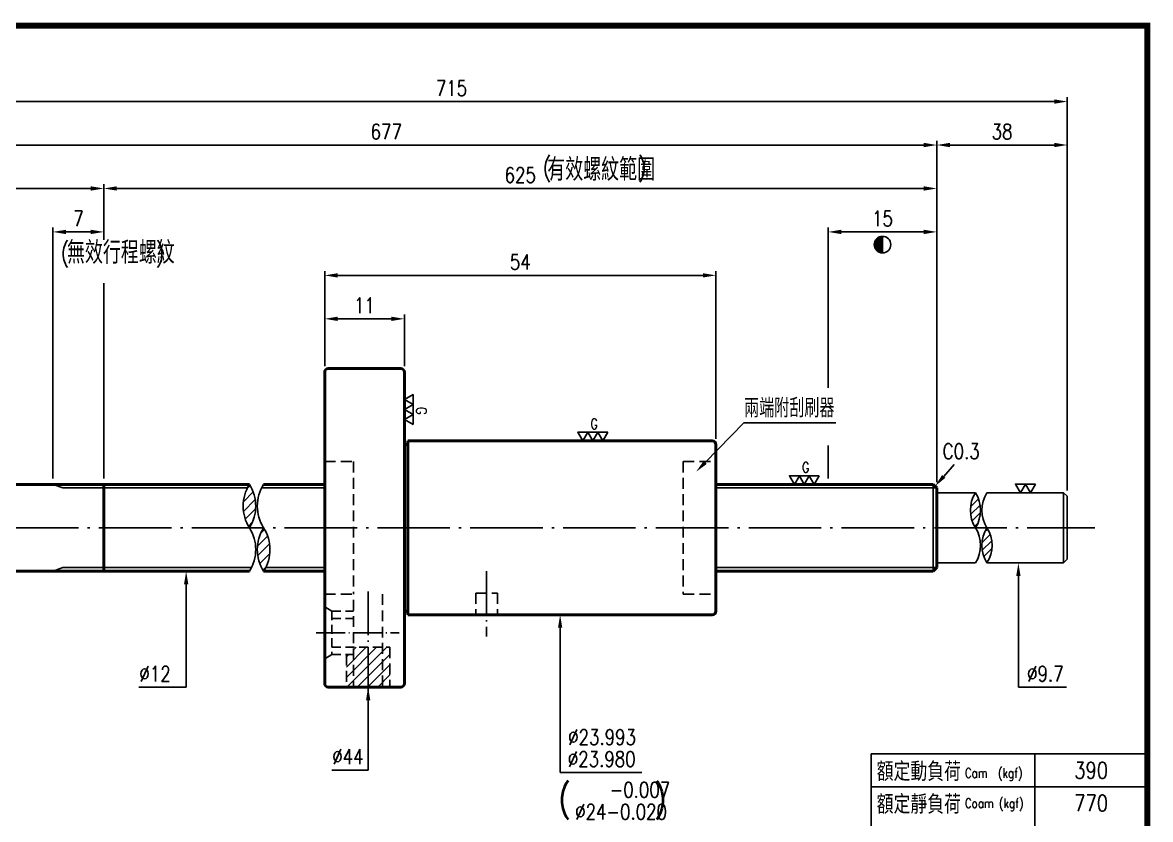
# Model space of a CAD drawing. Header units: millimetres. Extents: x 4928 to 5180, y 39 to 218.
# Drawn here: x 5024.2 to 5179.9, y 108.3 to 218.4 of the extents above; entities that cross this region are included whole.
import ezdxf
from ezdxf.enums import TextEntityAlignment as Align

# ---------------------------------------------------------------- set-up
doc = ezdxf.new("R2010")
doc.units = ezdxf.units.MM
doc.header["$LTSCALE"] = 10
for name, pattern in [('C', [2.5625, 2, -0.25, 0.0625, -0.25]), ('H', [0.75, 0.5, -0.25]), ('HIDDEN', [0.375, 0.25, -0.125])]:
    doc.linetypes.add(name, pattern=pattern)
doc.layers.get('0').update_dxf_attribs({"linetype": 'CONTINUOUS'})
doc.layers.get('DEFPOINTS').update_dxf_attribs({"linetype": 'CONTINUOUS'})
for name, color, linetype in [('03', 3, 'CONTINUOUS'), ('04', 4, 'CONTINUOUS'), ('C', 1, 'C'), ('H', 5, 'H')]:
    doc.layers.add(name, color=color, linetype=linetype)
for name, color, linetype, lineweight in [('05', 5, 'HIDDEN', 25), ('AM_0', 7, 'CONTINUOUS', 50), ('AM_5', 3, 'CONTINUOUS', 25)]:
    doc.layers.add(name, color=color, linetype=linetype, lineweight=lineweight)
doc.styles.add('SIMPLEX', font='SIMPLEX.shx', dxfattribs={"width": 0.8, "height": 2.1, "bigfont": 'chineset.shx'})
doc.styles.get("Standard").update_dxf_attribs({"font": 'TXT', "width": 0.8, "bigfont": 'CHINESET'})
doc.dimstyles.new('STANDARD$0', dxfattribs={"dimscale": 0, "dimtxt": 2.1, "dimasz": 1.8, "dimexe": 0.6, "dimexo": 0.8, "dimgap": 0.8, "dimtad": 1, "dimdec": 3, "dimrnd": 0.0005, "dimdsep": 46, "dimtxsty": 'SIMPLEX', "dimcen": 0, "dimclrd": 6, "dimclre": 6, "dimclrt": 3, "dimadec": 1, "dimazin": 2, "dimtp": -0.1, "dimtm": 0.2, "dimtfac": 1, "dimtdec": 3, "dimtmove": 2, "dimatfit": 3, "dimfxl": 0, "dimtvp": 0.790698, "dimarcsym": 0})
doc.dimstyles.new('STANDARD$7', dxfattribs={"dimscale": 0, "dimtxt": 2.1, "dimasz": 1.8, "dimexe": 0.6, "dimexo": 0.8, "dimgap": 0.8, "dimtad": 1, "dimdec": 3, "dimrnd": 0.0005, "dimdsep": 46, "dimtxsty": 'SIMPLEX', "dimcen": 0, "dimclrd": 6, "dimclre": 6, "dimclrt": 3, "dimadec": 1, "dimazin": 2, "dimtp": -0.1, "dimtm": 0.2, "dimtfac": 1, "dimtdec": 3, "dimtmove": 2, "dimatfit": 3, "dimfxl": 0, "dimtvp": 0.790698, "dimarcsym": 0})

# ---------------------------------------------------------------- blocks, each defined once
blk = doc.blocks.new('*X4')
at = {"color": 0}
for p, q in [((508.66, 87.25), (512.19, 87.25)), ((508.68, 87.3), (512.19, 87.3)), ((508.71, 87.35), (512.19, 87.35)), ((508.74, 87.4), (512.19, 87.4)), ((508.77, 87.45), (512.19, 87.45)), ((508.8, 87.5), (512.19, 87.5)), ((508.83, 87.55), (512.19, 87.55)), ((508.87, 87.6), (512.19, 87.6)), ((508.9, 87.65), (512.19, 87.65)), ((508.94, 87.7), (512.19, 87.7)), ((508.97, 87.75), (512.19, 87.75)), ((509.01, 87.8), (512.19, 87.8)), ((509.05, 87.85), (512.19, 87.85)), ((509.09, 87.9), (512.19, 87.9)), ((509.13, 87.95), (512.19, 87.95)), ((509.18, 88), (512.19, 88)), ((509.22, 88.05), (512.19, 88.05)), ((509.27, 88.1), (512.19, 88.1)), ((509.31, 88.15), (512.19, 88.15)), ((509.36, 88.2), (512.19, 88.2)), ((509.41, 88.25), (512.19, 88.25)), ((509.47, 88.3), (512.19, 88.3)), ((509.52, 88.35), (512.19, 88.35)), ((509.58, 88.4), (512.19, 88.4)), ((509.64, 88.45), (512.19, 88.45)), ((509.7, 88.5), (512.19, 88.5)), ((509.76, 88.55), (512.19, 88.55)), ((509.83, 88.6), (512.19, 88.6)), ((509.9, 88.65), (512.19, 88.65)), ((509.97, 88.7), (512.19, 88.7)), ((510.05, 88.75), (512.19, 88.75)), ((510.13, 88.8), (512.19, 88.8)), ((510.22, 88.85), (512.19, 88.85)), ((510.31, 88.9), (512.19, 88.9)), ((510.41, 88.95), (512.19, 88.95)), ((510.51, 89), (512.19, 89)), ((510.62, 89.05), (512.19, 89.05)), ((510.75, 89.1), (512.19, 89.1)), ((510.89, 89.15), (512.19, 89.15)), ((511.04, 89.2), (512.19, 89.2)), ((511.22, 89.25), (512.19, 89.25)), ((511.45, 89.3), (512.19, 89.3)), ((511.81, 89.35), (512.19, 89.35)), ((508.19, 85.6), (512.19, 85.6)), ((508.19, 85.55), (512.19, 85.55)), ((508.19, 85.5), (512.19, 85.5)), ((508.19, 85.45), (512.19, 85.45)), ((508.19, 85.4), (512.19, 85.4)), ((508.19, 85.35), (512.19, 85.35)), ((508.19, 85.3), (512.19, 85.3)), ((508.19, 85.25), (512.19, 85.25)), ((508.19, 85.2), (512.19, 85.2)), ((508.19, 85.15), (512.19, 85.15)), ((508.2, 85.7), (512.19, 85.7)), ((508.2, 85.65), (512.19, 85.65)), ((508.2, 85.1), (512.19, 85.1)), ((508.2, 85.05), (512.19, 85.05)), ((508.2, 85), (512.19, 85)), ((508.21, 85.8), (512.19, 85.8)), ((508.21, 85.75), (512.19, 85.75)), ((508.21, 84.95), (512.19, 84.95)), ((508.21, 84.9), (512.19, 84.9)), ((508.22, 85.9), (512.19, 85.9)), ((508.22, 85.85), (512.19, 85.85)), ((508.22, 84.85), (512.19, 84.85)), ((508.23, 85.95), (512.19, 85.95)), ((508.23, 84.8), (512.19, 84.8)), ((508.23, 84.75), (512.19, 84.75)), ((508.24, 86), (512.19, 86)), ((508.24, 84.7), (512.19, 84.7)), ((508.25, 86.1), (512.19, 86.1)), ((508.25, 86.05), (512.19, 86.05)), ((508.25, 84.65), (512.19, 84.65)), ((508.26, 86.15), (512.19, 86.15)), ((508.26, 84.6), (512.19, 84.6)), ((508.27, 86.2), (512.19, 86.2)), ((508.27, 84.55), (512.19, 84.55)), ((508.28, 84.5), (512.19, 84.5)), ((508.29, 86.25), (512.19, 86.25)), ((508.29, 84.45), (512.19, 84.45)), ((508.3, 86.3), (512.19, 86.3)), ((508.31, 86.35), (512.19, 86.35)), ((508.31, 84.4), (512.19, 84.4)), ((508.32, 86.4), (512.19, 86.4)), ((508.32, 84.35), (512.19, 84.35)), ((508.33, 84.3), (512.19, 84.3)), ((508.34, 86.45), (512.19, 86.45)), ((508.35, 86.5), (512.19, 86.5)), ((508.35, 84.25), (512.19, 84.25)), ((508.36, 84.2), (512.19, 84.2)), ((508.37, 86.55), (512.19, 86.55)), ((508.38, 86.6), (512.19, 86.6)), ((508.38, 84.15), (512.19, 84.15)), ((508.39, 84.1), (512.19, 84.1)), ((508.4, 86.65), (512.19, 86.65)), ((508.41, 84.05), (512.19, 84.05)), ((508.42, 86.7), (512.19, 86.7)), ((508.43, 86.75), (512.19, 86.75)), ((508.43, 84), (512.19, 84)), ((508.45, 86.8), (512.19, 86.8)), ((508.45, 83.95), (512.19, 83.95)), ((508.47, 86.85), (512.19, 86.85)), ((508.47, 83.9), (512.19, 83.9)), ((508.49, 86.9), (512.19, 86.9)), ((508.49, 83.85), (512.19, 83.85)), ((508.51, 86.95), (512.19, 86.95)), ((508.51, 83.8), (512.19, 83.8)), ((508.53, 83.75), (512.19, 83.75)), ((508.54, 87), (512.19, 87)), ((508.55, 83.7), (512.19, 83.7)), ((508.56, 87.05), (512.19, 87.05)), ((508.57, 83.65), (512.19, 83.65)), ((508.58, 87.1), (512.19, 87.1)), ((508.6, 83.6), (512.19, 83.6)), ((508.61, 87.15), (512.19, 87.15)), ((508.62, 83.55), (512.19, 83.55)), ((508.63, 87.2), (512.19, 87.2)), ((508.65, 83.5), (512.19, 83.5)), ((508.68, 83.45), (512.19, 83.45)), ((508.7, 83.4), (512.19, 83.4)), ((508.73, 83.35), (512.19, 83.35)), ((508.76, 83.3), (512.19, 83.3)), ((508.79, 83.25), (512.19, 83.25)), ((508.83, 83.2), (512.19, 83.2)), ((508.86, 83.15), (512.19, 83.15)), ((508.89, 83.1), (512.19, 83.1)), ((508.93, 83.05), (512.19, 83.05)), ((508.96, 83), (512.19, 83)), ((509, 82.95), (512.19, 82.95)), ((509.04, 82.9), (512.19, 82.9)), ((509.08, 82.85), (512.19, 82.85)), ((509.12, 82.8), (512.19, 82.8)), ((509.16, 82.75), (512.19, 82.75)), ((509.21, 82.7), (512.19, 82.7)), ((509.25, 82.65), (512.19, 82.65)), ((509.3, 82.6), (512.19, 82.6)), ((509.35, 82.55), (512.19, 82.55)), ((509.4, 82.5), (512.19, 82.5)), ((509.45, 82.45), (512.19, 82.45)), ((509.5, 82.4), (512.19, 82.4)), ((509.56, 82.35), (512.19, 82.35)), ((509.62, 82.3), (512.19, 82.3)), ((509.68, 82.25), (512.19, 82.25)), ((509.74, 82.2), (512.19, 82.2)), ((509.81, 82.15), (512.19, 82.15)), ((509.88, 82.1), (512.19, 82.1)), ((509.95, 82.05), (512.19, 82.05)), ((510.03, 82), (512.19, 82)), ((510.11, 81.95), (512.19, 81.95)), ((510.19, 81.9), (512.19, 81.9)), ((510.28, 81.85), (512.19, 81.85)), ((510.38, 81.8), (512.19, 81.8)), ((510.48, 81.75), (512.19, 81.75)), ((510.59, 81.7), (512.19, 81.7)), ((510.71, 81.65), (512.19, 81.65)), ((510.84, 81.6), (512.19, 81.6)), ((510.99, 81.55), (512.19, 81.55)), ((511.17, 81.5), (512.19, 81.5)), ((511.38, 81.45), (512.19, 81.45)), ((511.68, 81.4), (512.19, 81.4))]:
    blk.add_line(p, q, dxfattribs=at)
blk = doc.blocks.new('*D15')
at = {"color": 6, "lineweight": -2}
blk.add_line((5033.57, 195.48), (5000.17, 195.48), dxfattribs=at)
at = {"color": 6}
for points in [[(5000.17, 195.78), (5000.17, 195.18), (4998.37, 195.48)], [(5033.57, 195.78), (5033.57, 195.18), (5035.37, 195.48)]]:
    blk.add_solid(points, dxfattribs=at)
at = {"layer": 'DEFPOINTS', "color": 0}
for p in [(4998.37, 195.48), (5035.37, 154.62), (4998.37, 154.12)]:
    blk.add_point(p, dxfattribs=at)
at = {"color": 3, "insert": (5016.87, 197.33), "char_height": 2.1, "attachment_point": 5, "style": 'SIMPLEX'}
blk.add_mtext('52', dxfattribs=at)
blk = doc.blocks.new('*D16')
at = {"layer": 'AM_5', "color": 6, "lineweight": -2}
for p, q in [((5065.87, 170.92), (5065.87, 178.08)), ((5075.07, 177.48), (5067.67, 177.48)), ((5076.87, 170.92), (5076.87, 178.08))]:
    blk.add_line(p, q, dxfattribs=at)
at = {"layer": 'AM_5', "color": 6}
for points in [[(5067.67, 177.78), (5067.67, 177.18), (5065.87, 177.48)], [(5075.07, 177.78), (5075.07, 177.18), (5076.87, 177.48)]]:
    blk.add_solid(points, dxfattribs=at)
at = {"layer": 'DEFPOINTS', "color": 0}
for p in [(5065.87, 177.48), (5065.87, 170.12), (5076.87, 170.12)]:
    blk.add_point(p, dxfattribs=at)
at = {"layer": 'AM_5', "color": 3, "insert": (5071.37, 179.33), "char_height": 2.1, "attachment_point": 5, "style": 'SIMPLEX'}
blk.add_mtext('11', dxfattribs=at)
blk = doc.blocks.new('*D17')
at = {"layer": 'AM_5', "color": 6, "lineweight": -2}
for p, q in [((5065.87, 170.92), (5065.87, 184.08)), ((5119.87, 160.92), (5119.87, 184.08)), ((5067.67, 183.48), (5118.07, 183.48))]:
    blk.add_line(p, q, dxfattribs=at)
at = {"layer": 'AM_5', "color": 6}
for points in [[(5067.67, 183.78), (5067.67, 183.18), (5065.87, 183.48)], [(5118.07, 183.78), (5118.07, 183.18), (5119.87, 183.48)]]:
    blk.add_solid(points, dxfattribs=at)
at = {"layer": 'DEFPOINTS', "color": 0}
for p in [(5119.87, 183.48), (5065.87, 170.12), (5119.87, 160.12)]:
    blk.add_point(p, dxfattribs=at)
at = {"layer": 'AM_5', "color": 3, "insert": (5092.87, 185.33), "char_height": 2.1, "attachment_point": 5, "style": 'SIMPLEX'}
blk.add_mtext('54', dxfattribs=at)
blk = doc.blocks.new('*D18')
at = {"layer": 'AM_5', "color": 6, "lineweight": -2}
for p, q in [((5150.37, 154.92), (5150.37, 202.08)), ((5152.17, 201.48), (5166.57, 201.48)), ((5168.37, 153.77), (5168.37, 202.08))]:
    blk.add_line(p, q, dxfattribs=at)
at = {"layer": 'AM_5', "color": 6}
for points in [[(5152.17, 201.78), (5152.17, 201.18), (5150.37, 201.48)], [(5166.57, 201.78), (5166.57, 201.18), (5168.37, 201.48)]]:
    blk.add_solid(points, dxfattribs=at)
at = {"layer": 'DEFPOINTS', "color": 0}
for p in [(5168.37, 201.48), (5150.37, 154.12), (5168.37, 152.97)]:
    blk.add_point(p, dxfattribs=at)
at = {"layer": 'AM_5', "color": 3, "insert": (5159.37, 203.33), "char_height": 2.1, "attachment_point": 5, "style": 'SIMPLEX'}
blk.add_mtext('38', dxfattribs=at)
blk = doc.blocks.new('*D19')
at = {"layer": 'AM_5', "color": 6, "lineweight": -2}
for p, q in [((4998.37, 154.92), (4998.37, 208.08)), ((5166.57, 207.48), (5000.17, 207.48)), ((5168.37, 153.77), (5168.37, 208.08))]:
    blk.add_line(p, q, dxfattribs=at)
at = {"layer": 'AM_5', "color": 6}
for points in [[(5000.17, 207.78), (5000.17, 207.18), (4998.37, 207.48)], [(5166.57, 207.78), (5166.57, 207.18), (5168.37, 207.48)]]:
    blk.add_solid(points, dxfattribs=at)
at = {"layer": 'DEFPOINTS', "color": 0}
for p in [(4998.37, 207.48), (4998.37, 154.12), (5168.37, 152.97)]:
    blk.add_point(p, dxfattribs=at)
at = {"layer": 'AM_5', "color": 3, "insert": (5083.37, 209.33), "char_height": 2.1, "attachment_point": 5, "style": 'SIMPLEX'}
blk.add_mtext('715', dxfattribs=at)
blk = doc.blocks.new('*D20')
at = {"layer": 'AM_5', "color": 6, "lineweight": -2}
for p, q in [((5028.37, 155.42), (5028.37, 190.08)), ((5033.57, 189.48), (5030.17, 189.48))]:
    blk.add_line(p, q, dxfattribs=at)
at = {"layer": 'AM_5', "color": 6}
for points in [[(5030.17, 189.78), (5030.17, 189.18), (5028.37, 189.48)], [(5033.57, 189.78), (5033.57, 189.18), (5035.37, 189.48)]]:
    blk.add_solid(points, dxfattribs=at)
at = {"layer": 'DEFPOINTS', "color": 0}
for p in [(5028.37, 189.48), (5028.37, 154.62), (5035.37, 154.62)]:
    blk.add_point(p, dxfattribs=at)
at = {"layer": 'AM_5', "color": 3, "insert": (5031.87, 191.33), "char_height": 2.1, "attachment_point": 5, "style": 'SIMPLEX'}
blk.add_mtext('7', dxfattribs=at)
blk = doc.blocks.new('*D30')
at = {"layer": 'AM_5', "color": 6, "lineweight": -2}
for p, q in [((5135.37, 167.97), (5135.37, 190.08)), ((5150.37, 154.92), (5150.37, 190.08)), ((5137.17, 189.48), (5148.57, 189.48)), ((5135.37, 155.42), (5135.37, 160))]:
    blk.add_line(p, q, dxfattribs=at)
at = {"layer": 'AM_5', "color": 6}
for points in [[(5137.17, 189.78), (5137.17, 189.18), (5135.37, 189.48)], [(5148.57, 189.78), (5148.57, 189.18), (5150.37, 189.48)]]:
    blk.add_solid(points, dxfattribs=at)
at = {"layer": 'DEFPOINTS', "color": 0}
for p in [(5150.37, 189.48), (5135.37, 154.62), (5150.37, 154.12)]:
    blk.add_point(p, dxfattribs=at)
at = {"layer": 'AM_5', "color": 3, "insert": (5142.87, 191.33), "char_height": 2.1, "attachment_point": 5, "style": 'SIMPLEX'}
blk.add_mtext('15', dxfattribs=at)
blk = doc.blocks.new('*D35')
at = {"layer": 'AM_5', "color": 6, "lineweight": -2}
for p, q in [((5035.37, 188.38), (5035.37, 196.08)), ((5037.17, 195.48), (5148.57, 195.48)), ((5150.37, 154.92), (5150.37, 196.08)), ((5035.37, 155.42), (5035.37, 182.42))]:
    blk.add_line(p, q, dxfattribs=at)
at = {"layer": 'AM_5', "color": 6}
for points in [[(5037.17, 195.78), (5037.17, 195.18), (5035.37, 195.48)], [(5148.57, 195.78), (5148.57, 195.18), (5150.37, 195.48)]]:
    blk.add_solid(points, dxfattribs=at)
at = {"layer": 'DEFPOINTS', "color": 0}
for p in [(5150.37, 195.48), (5035.37, 154.62), (5150.37, 154.12)]:
    blk.add_point(p, dxfattribs=at)
at = {"layer": 'AM_5', "color": 3, "insert": (5092.87, 197.33), "char_height": 2.1, "attachment_point": 5, "style": 'SIMPLEX'}
blk.add_mtext('625', dxfattribs=at)
blk = doc.blocks.new('*D36')
at = {"layer": 'AM_5', "color": 6, "lineweight": -2}
for p, q in [((4998.37, 154.92), (4998.37, 202.08)), ((5000.17, 201.48), (5148.57, 201.48)), ((5150.37, 154.92), (5150.37, 202.08))]:
    blk.add_line(p, q, dxfattribs=at)
at = {"layer": 'AM_5', "color": 6}
for points in [[(5000.17, 201.78), (5000.17, 201.18), (4998.37, 201.48)], [(5148.57, 201.78), (5148.57, 201.18), (5150.37, 201.48)]]:
    blk.add_solid(points, dxfattribs=at)
at = {"layer": 'DEFPOINTS', "color": 0}
for p in [(5150.37, 201.48), (4998.37, 154.12), (5150.37, 154.12)]:
    blk.add_point(p, dxfattribs=at)
at = {"layer": 'AM_5', "color": 3, "insert": (5074.37, 203.33), "char_height": 2.1, "attachment_point": 5, "style": 'SIMPLEX'}
blk.add_mtext('677', dxfattribs=at)

msp = doc.modelspace()

# ---------------------------------------------------------------- hatches: boundary and pattern name
at = {"layer": '04', "ltscale": 0.3}
h = msp.add_hatch(dxfattribs=at)
h.set_pattern_fill('ANSI31', color=256, scale=0.3, style=0)
h.set_pattern_definition([(45, (-1.425, -1.9799), (-0.67351921, 0.67351921), [])])
h.paths.add_polyline_path([(5055.4845, 148.6186, 0.29059164), (5055.4845, 154.6186, 0.29059164)])
h.paths.add_polyline_path([(5057.4399, 142.6186, 0.29059164), (5057.4399, 148.6186, 0.29059164)])
h = msp.add_hatch(dxfattribs=at)
h.set_pattern_fill('ANSI31', color=256, scale=0.2425, style=0)
h.set_pattern_definition([(45, (1068.0334, 26.8848), (-0.54442803, 0.54442803), [])])
h.paths.add_polyline_path([(5155.7019, 148.6186, 0.29059164), (5155.7019, 153.4686, 0.29059164)])
h.paths.add_polyline_path([(5157.2826, 143.7686, 0.29059164), (5157.2826, 148.6186, 0.29059164)])
at = {"layer": 'AM_5'}
h = msp.add_hatch(dxfattribs=at)
h.set_pattern_fill('_USER', color=256, angle=45, style=0, pattern_type=0)
h.set_pattern_definition([(45, (5045.6892, 148.6186), (-0.707107, 0.707107), [])])
h.paths.add_polyline_path([(5074.8711, 132.1186), (5073.8711, 132.1186), (5073.8711, 126.6186), (5074.8711, 126.6186)])
h.paths.add_polyline_path([(5073.8711, 132.1186), (5071.8711, 132.1186), (5071.8711, 126.6186), (5073.8711, 126.6186)])
h.paths.add_polyline_path([(5071.8711, 132.1186), (5069.8711, 132.1186), (5069.8711, 126.6186), (5071.8711, 126.6186)])
h.paths.add_polyline_path([(5069.8711, 131.1186), (5068.8711, 131.1186), (5068.8711, 126.6186), (5069.8711, 126.6186)])

# ---------------------------------------------------------------- linework, layer by layer
at = {"color": 3}
for p, q in [((5142.8711, 186.5833), (5142.8711, 188.8679)), ((5141.2817, 117.3897), (5141.2817, 40.1623)), ((5141.2817, 117.3897), (5179.4326, 117.3897)), ((5163.9028, 117.3897), (5163.9028, 54.0505)), ((5141.2817, 112.8654), (5179.4326, 112.8654))]:
    msp.add_line(p, q, dxfattribs=at)
at = {"color": 6}
for p, q in [((5118.4011, 157.6505), (5123.7225, 163.1029)), ((5123.7225, 163.1029), (5136.4394, 163.1029)), ((5071.8711, 126.6186), (5071.8711, 115.1678)), ((5066.8736, 115.1678), (5071.8711, 115.1678)), ((5071.8711, 115.1678), (5071.8711, 115.1678)), ((5098.3711, 114.8306), (5109.6569, 114.8306))]:
    msp.add_line(p, q, dxfattribs=at)
for p, q in [((5149.8711, 154.6186), (5149.8711, 142.6186)), ((5155.7019, 153.4686), (5150.3711, 153.4686)), ((5167.8711, 153.4686), (5157.2826, 153.4686)), ((5167.8711, 153.4686), (5167.8711, 143.7686)), ((5167.8711, 153.4686), (5168.3711, 152.9686)), ((5168.3711, 152.9686), (5168.3711, 144.2686)), ((5155.7019, 143.7686), (5150.3711, 143.7686)), ((5167.8711, 143.7686), (5157.2826, 143.7686)), ((5168.3711, 144.2686), (5167.8711, 143.7686))]:
    msp.add_line(p, q)
at = {"const_width": 0.8361}
msp.add_lwpolyline([(4927.9454, 39.8095), (5179.4326, 39.8095), (5179.4326, 217.9731), (4927.9454, 217.9731)], close=True, dxfattribs=at)
at = {"color": 3}
for points in [[(5078.0651, 165.6422), (5078.0651, 167.021), (5076.8711, 166.3316)], [(5078.0651, 164.2634), (5078.0651, 165.6422), (5076.8711, 164.9528)], [(5078.0651, 162.8846), (5078.0651, 164.2634), (5076.8711, 163.574)], [(5102.1816, 161.8127), (5100.8028, 161.8127), (5101.4922, 160.6186)], [(5103.5605, 161.8127), (5102.1816, 161.8127), (5102.8711, 160.6186)], [(5104.9393, 161.8127), (5103.5605, 161.8127), (5104.2499, 160.6186)], [(5131.3875, 155.8127), (5130.0087, 155.8127), (5130.6981, 154.6186)], [(5132.7663, 155.8127), (5131.3875, 155.8127), (5132.0769, 154.6186)], [(5134.1451, 155.8127), (5132.7663, 155.8127), (5133.4557, 154.6186)], [(5162.5835, 154.6627), (5161.2047, 154.6627), (5161.8941, 153.4686)], [(5163.9623, 154.6627), (5162.5835, 154.6627), (5163.2729, 153.4686)]]:
    msp.add_lwpolyline(points, close=True, dxfattribs=at)
msp.add_circle((5142.8711, 187.7256), 1.1423, dxfattribs=at)
for centre, radius, start, end in [((5060.2105, 151.6186), 5.5978, 147.593154, 212.406846), ((5050.7585, 151.6186), 5.5978, 327.593154, 32.406846), ((5062.1659, 151.6186), 5.5978, 147.593154, 212.406846), ((5159.5221, 151.0436), 4.5249, 147.593154, 212.406846), ((5151.8818, 151.0436), 4.5249, 327.593154, 32.406846), ((5161.1028, 151.0436), 4.5249, 147.593154, 212.406846), ((5050.7585, 145.6186), 5.5978, 327.593154, 32.406846), ((5062.1659, 145.6186), 5.5978, 147.593154, 212.406846), ((5052.7139, 145.6186), 5.5978, 327.593154, 32.406846), ((5151.8818, 146.1936), 4.5249, 327.593154, 32.406846), ((5161.1028, 146.1936), 4.5249, 147.593154, 212.406846), ((5153.4624, 146.1936), 4.5249, 327.593154, 32.406846)]:
    msp.add_arc(centre, radius, start, end)
at = {"color": 6}
msp.add_solid([(5118.6158, 157.441), (5118.1864, 157.8601), (5117.1439, 156.3624)], dxfattribs=at)
at = {"layer": '04', "ltscale": 0.3}
for p, q in [((5029.7448, 154.1186), (5028.3711, 154.6186)), ((5029.7448, 154.1186), (5055.202, 154.1186)), ((5057.1574, 154.1186), (5065.8711, 154.1186)), ((5119.8711, 154.1186), (5150.3711, 154.1186)), ((5029.7448, 143.1186), (5028.3711, 142.6186)), ((5055.767, 143.1186), (5029.7448, 143.1186)), ((5065.8711, 143.1186), (5057.7224, 143.1186)), ((5150.3711, 143.1186), (5119.8711, 143.1186))]:
    msp.add_line(p, q, dxfattribs=at)
at = {"layer": '05', "ltscale": 0.5}
for p, q in [((5066.8711, 137.1186), (5065.8711, 137.696)), ((5066.8711, 137.1186), (5069.8711, 137.1186)), ((5066.8711, 137.1186), (5066.8711, 131.1186)), ((5066.8711, 136.1186), (5069.8711, 136.1186)), ((5066.8711, 131.1186), (5065.8711, 130.5413)), ((5066.8711, 132.1186), (5074.8711, 132.1186)), ((5066.8711, 131.1186), (5069.8711, 131.1186))]:
    msp.add_line(p, q, dxfattribs=at)
at = {"layer": 'AM_0'}
for p, q in [((5065.8711, 170.1186), (5065.8711, 127.1186)), ((5066.3711, 170.6186), (5076.3711, 170.6186)), ((5076.8711, 170.1186), (5076.8711, 127.1186)), ((5077.3711, 160.6186), (5119.3711, 160.6186)), ((5077.3711, 160.6186), (5077.3711, 136.6186)), ((5076.8711, 160.1186), (5077.3711, 160.1186)), ((5119.8711, 160.1186), (5119.8711, 137.1186)), ((5017.1771, 154.6186), (5055.4845, 154.6186)), ((5035.3711, 154.6186), (5035.3711, 142.6186)), ((5057.4399, 154.6186), (5065.8711, 154.6186)), ((5119.8711, 154.6186), (5149.8711, 154.6186)), ((5150.3711, 154.1186), (5149.8711, 154.6186)), ((5150.3711, 154.1186), (5150.3711, 143.1186)), ((5017.1771, 142.6186), (5055.4845, 142.6186)), ((5057.4399, 142.6186), (5065.8711, 142.6186)), ((5119.8711, 142.6186), (5149.8711, 142.6186)), ((5150.3711, 143.1186), (5149.8711, 142.6186)), ((5076.8711, 137.1186), (5077.3711, 137.1186)), ((5077.3711, 136.6186), (5119.3711, 136.6186)), ((5076.3711, 126.6186), (5066.3711, 126.6186))]:
    msp.add_line(p, q, dxfattribs=at)
for centre, start, end in [((5066.3711, 170.1186), 90, 180), ((5076.3711, 170.1186), 360, 90), ((5119.3711, 160.1186), 360, 90), ((5119.3711, 137.1186), 270, 0), ((5066.3711, 127.1186), 180, 270), ((5076.3711, 127.1186), 270, 0)]:
    msp.add_arc(centre, 0.5, start, end, dxfattribs=at)
at = {"layer": 'AM_5', "color": 6}
for p, q in [((5151.3149, 155.7158), (5152.757, 157.3431)), ((5161.6211, 141.9686), (5161.6211, 126.6186)), ((5046.7508, 140.8186), (5046.7508, 126.6186)), ((5098.3711, 134.8186), (5098.3711, 114.8306)), ((5045.4176, 126.6186), (5040.202, 126.6186)), ((5046.7508, 126.6186), (5045.4176, 126.6186)), ((5161.6211, 126.6186), (5161.6211, 126.6186)), ((5161.6211, 126.6186), (5163.2326, 126.6186)), ((5163.2326, 126.6186), (5168.2726, 126.6186))]:
    msp.add_line(p, q, dxfattribs=at)
for points in [[(5151.5394, 155.5168), (5151.0903, 155.9147), (5150.1211, 154.3686)], [(5161.3211, 141.9686), (5161.9211, 141.9686), (5161.6211, 143.7686)], [(5046.4508, 140.8186), (5047.0508, 140.8186), (5046.7508, 142.6186)], [(5098.0711, 134.8186), (5098.6711, 134.8186), (5098.3711, 136.6186)]]:
    msp.add_solid(points, dxfattribs=at)
at = {"layer": 'C', "ltscale": 0.5}
msp.add_line((4996.2784, 148.6186), (5172.1562, 148.6186), dxfattribs=at)
at = {"layer": 'C', "ltscale": 0.3}
for p, q in [((5088.2154, 142.6186), (5088.2154, 133.6186)), ((5071.8711, 139.8194), (5071.8711, 124.9558))]:
    msp.add_line(p, q, dxfattribs=at)
at = {"layer": 'C', "ltscale": 0.2}
msp.add_line((5064.6852, 134.1186), (5076.1579, 134.1186), dxfattribs=at)
at = {"layer": 'H', "ltscale": 0.3}
for p, q in [((5065.8711, 157.7686), (5069.8711, 157.7686)), ((5069.8711, 157.7686), (5069.8711, 139.4686)), ((5115.3711, 157.7686), (5119.8711, 157.7686)), ((5115.3711, 157.7686), (5115.3711, 139.4686)), ((5065.8711, 139.4686), (5069.8711, 139.4686)), ((5069.8711, 138.6867), (5069.8711, 126.6186)), ((5073.8711, 139.4686), (5073.8711, 126.6186)), ((5086.7154, 139.6186), (5089.7154, 139.6186)), ((5086.7154, 139.6186), (5086.7154, 136.6186)), ((5089.7154, 139.6186), (5089.7154, 136.6186)), ((5115.3711, 139.4686), (5119.8711, 139.4686)), ((5068.8711, 131.1186), (5068.8711, 126.6186)), ((5074.8711, 132.1186), (5074.8711, 126.6186))]:
    msp.add_line(p, q, dxfattribs=at)

# ---------------------------------------------------------------- block references
at = {"color": 3, "xscale": 0.2855765861240229, "yscale": 0.2855765861240229, "zscale": 0.2855765861240229}
msp.add_blockref('*X4', (4996.6025, 163.3466), dxfattribs=at)

# ---------------------------------------------------------------- texts
at = {"style": 'SIMPLEX', "width": 0.8}
for s, height, p in [('(        )', 2.48, (5095.9856, 197.1652)), ('有效螺紋範圍', 3.1, (5096.5969, 196.5386)), ('無效行程螺紋', 3.1, (5030.3039, 185.0836)), ('(        )', 2.48, (5029.4365, 185.4)), ('Cam  (kgf)', 1.30428, (5154.2368, 114.1146)), ('Coam (kgf)', 1.30428, (5154.2368, 109.9349))]:
    msp.add_text(s, height=height, dxfattribs=at).set_placement(p)
at = {"color": 3, "style": 'SIMPLEX', "width": 0.8}
msp.add_text('G', height=1.438, rotation=270, dxfattribs=at).set_placement((5079.2187, 165.2856), align=Align.MIDDLE_LEFT)
for p in [(5102.5382, 162.9662), (5131.7441, 156.9662)]:
    msp.add_text('G', height=1.438, dxfattribs=at).set_placement(p, align=Align.MIDDLE_LEFT)
for s, p in [('390', (5171.6677, 115.1275)), ('770', (5171.6677, 110.6033))]:
    msp.add_text(s, height=2.26211, dxfattribs=at).set_placement(p, align=Align.MIDDLE)
at = {"color": 3, "attachment_point": 7, "style": 'SIMPLEX'}
for s, insert, char_height in [('兩端附刮刷器', (5123.7578, 163.8549), 2.6), ('%%C23.993', (5099.4749, 118.6604), 2.1), ('%%c44', (5066.9222, 115.9678), 2.1), ('%%C23.980', (5099.4305, 115.6306), 2.1), ('(      )', (5098.1412, 108.3568), 3.5), ('-0.007', (5105.2117, 111.3866), 2.1), ('%%C24-0.020', (5100.4435, 108.3568), 2.1)]:
    msp.add_mtext(s, dxfattribs=dict(at, insert=insert, char_height=char_height))
at = {"layer": '03', "width": 0.9}
for s, p in [('額定動負荷', (5142.0648, 113.6667)), ('額定靜負荷', (5142.0648, 109.1425))]:
    msp.add_text(s, height=2.58527, dxfattribs=at).set_placement(p)
at = {"layer": 'AM_5', "color": 3, "char_height": 2.1, "style": 'SIMPLEX'}
for s, insert, attachment_point in [('C0.3', (5151.1726, 158.1431), 7), ('%%C12', (5044.6176, 127.4186), 9), ('%%C9.7', (5162.8242, 127.4186), 7)]:
    msp.add_mtext(s, dxfattribs=dict(at, insert=insert, attachment_point=attachment_point))

# ---------------------------------------------------------------- dimensions: what is measured, and where the dimension line sits
dim = msp.add_linear_dim(base=(4998.3711, 195.4783), p1=(5035.3711, 154.6186), p2=(4998.3711, 154.1186), text='52', dimstyle='STANDARD$0', override={"dimscale": 1, "dimrnd": 0, "dimse1": 1, "dimse2": 1, "dimadec": 3, "dimtmove": 0})
dim.commit()
dim.dimension.update_dxf_attribs({"geometry": '*D15', "text_midpoint": (5016.8711, 197.3283)})
at = {"layer": 'AM_5'}
for base, p1, p2, text, override, picture, middle in [((4998.3711, 207.4783), (5168.3711, 152.9686), (4998.3711, 154.1186), '715', {"dimscale": 1, "dimrnd": 0, "dimadec": 3, "dimtmove": 0}, '*D19', (5083.3711, 209.3283)), ((5150.3711, 201.4786), (4998.3711, 154.1186), (5150.3711, 154.1186), '677', {"dimscale": 1, "dimrnd": 0, "dimadec": 3, "dimtmove": 0, "dimarcsym": 1}, '*D36', (5074.3711, 203.3286)), ((5168.3711, 201.4786), (5150.3711, 154.1186), (5168.3711, 152.9686), '38', {"dimscale": 1, "dimrnd": 0, "dimadec": 3, "dimtmove": 0}, '*D18', (5159.3711, 203.3286)), ((5150.3711, 195.4783), (5035.3711, 154.6186), (5150.3711, 154.1186), '625', {"dimscale": 1, "dimrnd": 0, "dimadec": 3, "dimtmove": 0}, '*D35', (5092.8711, 197.3283))]:
    dim = msp.add_linear_dim(base=base, p1=p1, p2=p2, text=text, dimstyle='STANDARD$0', override=override, dxfattribs=at)
    dim.commit()
    dim.dimension.update_dxf_attribs({"geometry": picture, "text_midpoint": middle})
for base, p1, p2, override, picture, middle in [((5028.3711, 189.4783), (5035.3711, 154.6186), (5028.3711, 154.6186), {"dimscale": 1, "dimrnd": 0, "dimse1": 1, "dimadec": 3, "dimtmove": 0}, '*D20', (5031.8711, 191.3283)), ((5150.3711, 189.4783), (5135.3711, 154.6186), (5150.3711, 154.1186), {"dimscale": 1, "dimrnd": 0, "dimadec": 3, "dimtmove": 0}, '*D30', (5142.8711, 191.3283)), ((5119.8711, 183.4783), (5065.8711, 170.1186), (5119.8711, 160.1186), {"dimscale": 1, "dimrnd": 0, "dimadec": 3, "dimtmove": 0}, '*D17', (5092.8711, 185.3283)), ((5065.8711, 177.4783), (5076.8711, 170.1186), (5065.8711, 170.1186), {"dimscale": 1, "dimrnd": 0, "dimadec": 3, "dimtmove": 0}, '*D16', (5071.3711, 179.3283))]:
    dim = msp.add_linear_dim(base=base, p1=p1, p2=p2, dimstyle='STANDARD$0', override=override, dxfattribs=at)
    dim.commit()
    dim.dimension.update_dxf_attribs({"geometry": picture, "text_midpoint": middle})

# ---------------------------------------------------------------- leaders
msp.add_leader([(5071.8711, 126.6186), (5071.8711, 115.1678)], dimstyle='STANDARD$7', override={"dimscale": 1, "dimgap": 0.8, "dimtad": 0, "dimrnd": 0, "dimadec": 3, "dimtmove": 0, "dimarcsym": 1}, dxfattribs=at)

doc.saveas('drawing.dxf')
